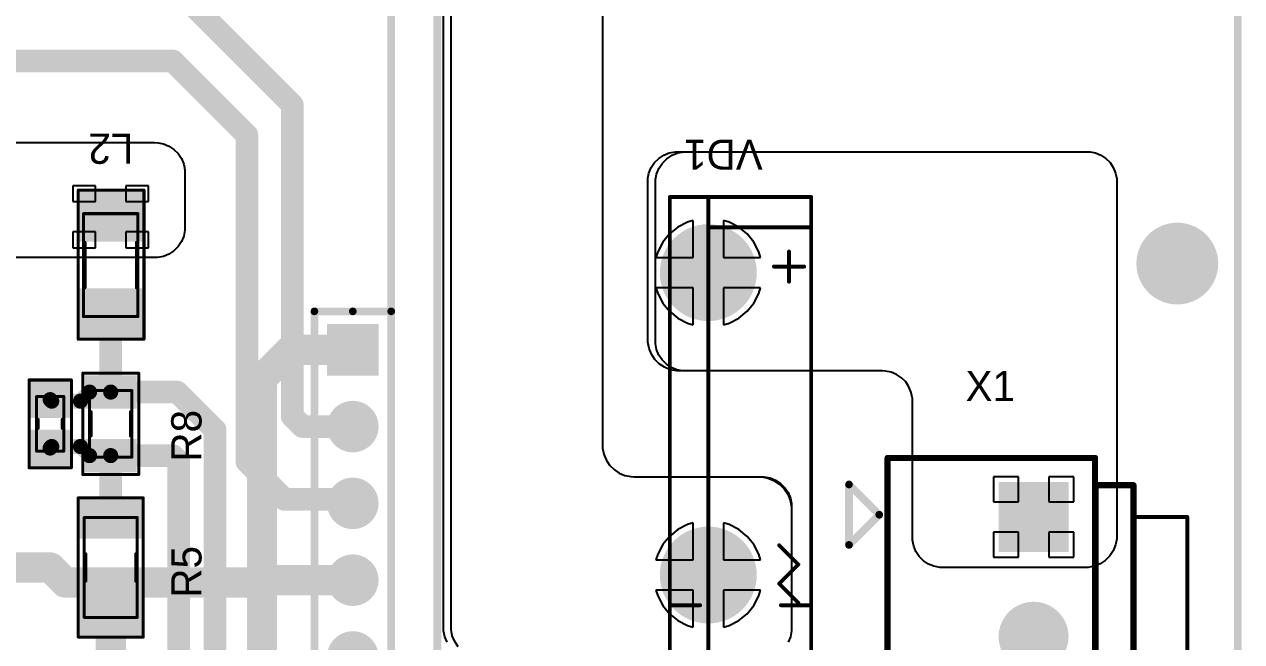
# Model space of a CAD drawing. Header units: millimetres. Extents: x 25 to 162, y 25 to 111.
# Drawn here: x 121.3 to 161.53, y 69.7 to 90.11 of the extents above; entities that cross this region are included whole.
import ezdxf

# ---------------------------------------------------------------- set-up
doc = ezdxf.new("R2010")
doc.units = ezdxf.units.MM
for name, color, linetype in [('BottomLayer', 5, 'Continuous'), ('BottomSolder', 6, 'Continuous'), ('Mechanical1', 6, 'Continuous'), ('Mechanical13', 56, 'Continuous'), ('Mechanical15', 56, 'Continuous'), ('MultiLayer', 9, 'Continuous'), ('PadHoleLayer', 156, 'Continuous'), ('TopLayer', 1, 'Continuous'), ('TopOverlay', 2, 'Continuous'), ('TopPaste', 8, 'Continuous'), ('TopSolder', 216, 'Continuous'), ('ViaHoleLayer', 16, 'Continuous')]:
    doc.layers.add(name, color=color, linetype=linetype)

# ---------------------------------------------------------------- blocks, each defined once
blk = doc.blocks.new('SMD_C_0603_106')
at = {"layer": 'Mechanical13', "const_width": 0.1}
for points in [[(0.9, 0.45), (-0.9, 0.45)], [(-0.9, -0.45), (-0.9, 0.45)], [(0.9, -0.45), (0.9, 0.45)], [(0.9, -0.45), (-0.9, -0.45)]]:
    blk.add_lwpolyline(points, dxfattribs=at)
at = {"layer": 'Mechanical13', "const_width": 0.05}
for points in [[(-0.925, 0.45, 1), (-0.875, 0.45, 1)], [(-0.925, 0.45, 1), (-0.875, 0.45, 1)], [(0.875, 0.45, 1), (0.925, 0.45, 1)], [(0.875, 0.45, 1), (0.925, 0.45, 1)], [(-0.925, -0.45, 1), (-0.875, -0.45, 1)], [(-0.925, -0.45, 1), (-0.875, -0.45, 1)], [(0.875, -0.45, 1), (0.925, -0.45, 1)], [(0.875, -0.45, 1), (0.925, -0.45, 1)]]:
    blk.add_lwpolyline(points, format="xyb", close=True, dxfattribs=at)
at = {"layer": 'Mechanical15', "const_width": 0.05}
for points in [[(1.45, 0.7), (-1.475, 0.7)], [(-1.475, -0.7), (-1.475, 0.7)], [(1.45, -0.7), (1.45, 0.7)], [(1.45, -0.7), (-1.475, -0.7)]]:
    blk.add_lwpolyline(points, dxfattribs=at)
at = {"layer": 'Mechanical15', "const_width": 0.025}
for points in [[(-1.488, 0.7, 1), (-1.463, 0.7, 1)], [(-1.488, 0.7, 1), (-1.463, 0.7, 1)], [(1.438, 0.7, 1), (1.462, 0.7, 1)], [(1.438, 0.7, 1), (1.462, 0.7, 1)], [(-1.488, -0.7, 1), (-1.463, -0.7, 1)], [(-1.488, -0.7, 1), (-1.463, -0.7, 1)], [(1.438, -0.7, 1), (1.462, -0.7, 1)], [(1.438, -0.7, 1), (1.462, -0.7, 1)]]:
    blk.add_lwpolyline(points, format="xyb", close=True, dxfattribs=at)
at = {"layer": 'TopLayer'}
for points in [[(-0.3, -0.55), (-0.3, 0.55), (-1.3, -0.55), (-1.3, 0.55)], [(1.3, -0.55), (1.3, 0.55), (0.3, -0.55), (0.3, 0.55)]]:
    blk.add_solid(points, dxfattribs=at)
at = {"layer": 'TopOverlay', "const_width": 0.1}
for points in [[(1.45, 0.7), (-1.45, 0.7)], [(-1.45, -0.7), (-1.45, 0.7)], [(0.15, 0.4), (-0.15, 0.4)], [(1.45, -0.7), (1.45, 0.7)], [(0.15, -0.4), (-0.15, -0.4)], [(1.45, -0.7), (-1.45, -0.7)]]:
    blk.add_lwpolyline(points, dxfattribs=at)
at = {"layer": 'TopOverlay', "const_width": 0.05}
for points in [[(-1.475, 0.7, 1), (-1.425, 0.7, 1)], [(-1.475, 0.7, 1), (-1.425, 0.7, 1)], [(-0.175, 0.4, 1), (-0.125, 0.4, 1)], [(0.125, 0.4, 1), (0.175, 0.4, 1)], [(1.425, 0.7, 1), (1.475, 0.7, 1)], [(1.425, 0.7, 1), (1.475, 0.7, 1)], [(-0.175, -0.4, 1), (-0.125, -0.4, 1)], [(0.125, -0.4, 1), (0.175, -0.4, 1)], [(-1.475, -0.7, 1), (-1.425, -0.7, 1)], [(-1.475, -0.7, 1), (-1.425, -0.7, 1)], [(1.425, -0.7, 1), (1.475, -0.7, 1)], [(1.425, -0.7, 1), (1.475, -0.7, 1)]]:
    blk.add_lwpolyline(points, format="xyb", close=True, dxfattribs=at)
at = {"layer": 'TopPaste'}
for points in [[(-0.3, -0.55), (-0.3, 0.55), (-1.3, -0.55), (-1.3, 0.55)], [(1.3, -0.55), (1.3, 0.55), (0.3, -0.55), (0.3, 0.55)]]:
    blk.add_solid(points, dxfattribs=at)
at = {"layer": 'TopSolder'}
for points in [[(-0.198, -0.652), (-0.198, 0.652), (-1.402, -0.652), (-1.402, 0.652)], [(1.402, -0.652), (1.402, 0.652), (0.198, -0.652), (0.198, 0.652)]]:
    blk.add_solid(points, dxfattribs=at)
blk = doc.blocks.new('SMD_L_1206_108')
at = {"layer": 'Mechanical13', "const_width": 0.1}
for points in [[(-1.7, -0.9), (-1.7, 0.9)], [(1.7, 0.9), (-1.7, 0.9)], [(1.7, -0.9), (1.7, 0.9)], [(1.7, -0.9), (-1.7, -0.9)]]:
    blk.add_lwpolyline(points, dxfattribs=at)
at = {"layer": 'Mechanical13', "const_width": 0.05}
for points in [[(-1.725, 0.9, 1), (-1.675, 0.9, 1)], [(-1.725, 0.9, 1), (-1.675, 0.9, 1)], [(1.675, 0.9, 1), (1.725, 0.9, 1)], [(1.675, 0.9, 1), (1.725, 0.9, 1)], [(-1.725, -0.9, 1), (-1.675, -0.9, 1)], [(-1.725, -0.9, 1), (-1.675, -0.9, 1)], [(1.675, -0.9, 1), (1.725, -0.9, 1)], [(1.675, -0.9, 1), (1.725, -0.9, 1)]]:
    blk.add_lwpolyline(points, format="xyb", close=True, dxfattribs=at)
at = {"layer": 'Mechanical15', "const_width": 0.05}
for points in [[(-2.5, -1.075), (-2.5, 1.1)], [(2.475, 1.1), (-2.5, 1.1)], [(2.475, -1.075), (2.475, 1.1)], [(2.475, -1.075), (-2.5, -1.075)]]:
    blk.add_lwpolyline(points, dxfattribs=at)
at = {"layer": 'Mechanical15', "const_width": 0.025}
for points in [[(-2.512, 1.1, 1), (-2.488, 1.1, 1)], [(-2.512, 1.1, 1), (-2.488, 1.1, 1)], [(2.462, 1.1, 1), (2.487, 1.1, 1)], [(2.462, 1.1, 1), (2.487, 1.1, 1)], [(-2.512, -1.075, 1), (-2.488, -1.075, 1)], [(-2.512, -1.075, 1), (-2.488, -1.075, 1)], [(2.462, -1.075, 1), (2.487, -1.075, 1)], [(2.462, -1.075, 1), (2.487, -1.075, 1)]]:
    blk.add_lwpolyline(points, format="xyb", close=True, dxfattribs=at)
at = {"layer": 'TopLayer'}
for points in [[(-0.875, -0.95), (-0.875, 0.95), (-2.325, -0.95), (-2.325, 0.95)], [(2.325, -0.95), (2.325, 0.95), (0.875, -0.95), (0.875, 0.95)]]:
    blk.add_solid(points, dxfattribs=at)
at = {"layer": 'TopOverlay', "const_width": 0.1}
for points in [[(-2.475, -1.075), (-2.475, 1.1)], [(2.45, 1.1), (-2.475, 1.1)], [(0.75, 0.85), (-0.75, 0.85)], [(2.45, -1.075), (2.45, 1.1)], [(0.75, -0.85), (-0.75, -0.85)], [(2.45, -1.075), (-2.475, -1.075)]]:
    blk.add_lwpolyline(points, dxfattribs=at)
at = {"layer": 'TopOverlay', "const_width": 0.05}
for points in [[(-2.5, 1.1, 1), (-2.45, 1.1, 1)], [(-2.5, 1.1, 1), (-2.45, 1.1, 1)], [(-0.775, 0.85, 1), (-0.725, 0.85, 1)], [(0.725, 0.85, 1), (0.775, 0.85, 1)], [(2.425, 1.1, 1), (2.475, 1.1, 1)], [(2.425, 1.1, 1), (2.475, 1.1, 1)], [(-0.775, -0.85, 1), (-0.725, -0.85, 1)], [(0.725, -0.85, 1), (0.775, -0.85, 1)], [(-2.5, -1.075, 1), (-2.45, -1.075, 1)], [(-2.5, -1.075, 1), (-2.45, -1.075, 1)], [(2.425, -1.075, 1), (2.475, -1.075, 1)], [(2.425, -1.075, 1), (2.475, -1.075, 1)]]:
    blk.add_lwpolyline(points, format="xyb", close=True, dxfattribs=at)
at = {"layer": 'TopPaste'}
for points in [[(-0.875, -0.95), (-0.875, 0.95), (-2.325, -0.95), (-2.325, 0.95)], [(2.325, -0.95), (2.325, 0.95), (0.875, -0.95), (0.875, 0.95)]]:
    blk.add_solid(points, dxfattribs=at)
at = {"layer": 'TopSolder'}
for points in [[(-0.773, -1.052), (-0.773, 1.052), (-2.427, -1.052), (-2.427, 1.052)], [(2.427, -1.052), (2.427, 1.052), (0.773, -1.052), (0.773, 1.052)]]:
    blk.add_solid(points, dxfattribs=at)
blk = doc.blocks.new('SMD_R_1206_113')
at = {"layer": 'Mechanical13', "const_width": 0.1}
for points in [[(-1.65, -0.875), (-1.65, 0.875)], [(1.65, 0.875), (-1.65, 0.875)], [(1.65, -0.875), (1.65, 0.875)], [(1.65, -0.875), (-1.65, -0.875)]]:
    blk.add_lwpolyline(points, dxfattribs=at)
at = {"layer": 'Mechanical13', "const_width": 0.05}
for points in [[(-1.675, 0.875, 1), (-1.625, 0.875, 1)], [(-1.675, 0.875, 1), (-1.625, 0.875, 1)], [(1.625, 0.875, 1), (1.675, 0.875, 1)], [(1.625, 0.875, 1), (1.675, 0.875, 1)], [(-1.675, -0.875, 1), (-1.625, -0.875, 1)], [(-1.675, -0.875, 1), (-1.625, -0.875, 1)], [(1.625, -0.875, 1), (1.675, -0.875, 1)], [(1.625, -0.875, 1), (1.675, -0.875, 1)]]:
    blk.add_lwpolyline(points, format="xyb", close=True, dxfattribs=at)
at = {"layer": 'Mechanical15', "const_width": 0.05}
for points in [[(-2.325, -1.075), (-2.325, 1.075)], [(2.3, 1.075), (-2.325, 1.075)], [(2.3, -1.075), (2.3, 1.075)], [(2.3, -1.075), (-2.325, -1.075)]]:
    blk.add_lwpolyline(points, dxfattribs=at)
at = {"layer": 'Mechanical15', "const_width": 0.025}
for points in [[(-2.337, 1.075, 1), (-2.312, 1.075, 1)], [(-2.337, 1.075, 1), (-2.312, 1.075, 1)], [(2.288, 1.075, 1), (2.312, 1.075, 1)], [(2.288, 1.075, 1), (2.312, 1.075, 1)], [(-2.337, -1.075, 1), (-2.312, -1.075, 1)], [(-2.337, -1.075, 1), (-2.312, -1.075, 1)], [(2.288, -1.075, 1), (2.312, -1.075, 1)], [(2.288, -1.075, 1), (2.312, -1.075, 1)]]:
    blk.add_lwpolyline(points, format="xyb", close=True, dxfattribs=at)
at = {"layer": 'TopLayer'}
for points in [[(-1.05, -0.925), (-1.05, 0.925), (-2.15, -0.925), (-2.15, 0.925)], [(2.15, -0.925), (2.15, 0.925), (1.05, -0.925), (1.05, 0.925)]]:
    blk.add_solid(points, dxfattribs=at)
at = {"layer": 'TopOverlay', "const_width": 0.1}
for points in [[(-2.3, -1.075), (-2.3, 1.075)], [(2.3, 1.075), (-2.3, 1.075)], [(0.45, 0.825), (-0.45, 0.825)], [(2.3, -1.075), (2.3, 1.075)], [(0.45, -0.825), (-0.45, -0.825)], [(2.3, -1.075), (-2.3, -1.075)]]:
    blk.add_lwpolyline(points, dxfattribs=at)
at = {"layer": 'TopOverlay', "const_width": 0.05}
for points in [[(-2.325, 1.075, 1), (-2.275, 1.075, 1)], [(-2.325, 1.075, 1), (-2.275, 1.075, 1)], [(-0.475, 0.825, 1), (-0.425, 0.825, 1)], [(0.425, 0.825, 1), (0.475, 0.825, 1)], [(2.275, 1.075, 1), (2.325, 1.075, 1)], [(2.275, 1.075, 1), (2.325, 1.075, 1)], [(-0.475, -0.825, 1), (-0.425, -0.825, 1)], [(0.425, -0.825, 1), (0.475, -0.825, 1)], [(-2.325, -1.075, 1), (-2.275, -1.075, 1)], [(-2.325, -1.075, 1), (-2.275, -1.075, 1)], [(2.275, -1.075, 1), (2.325, -1.075, 1)], [(2.275, -1.075, 1), (2.325, -1.075, 1)]]:
    blk.add_lwpolyline(points, format="xyb", close=True, dxfattribs=at)
at = {"layer": 'TopPaste'}
for points in [[(-1.05, -0.925), (-1.05, 0.925), (-2.15, -0.925), (-2.15, 0.925)], [(2.15, -0.925), (2.15, 0.925), (1.05, -0.925), (1.05, 0.925)]]:
    blk.add_solid(points, dxfattribs=at)
at = {"layer": 'TopSolder'}
for points in [[(-0.948, -1.027), (-0.948, 1.027), (-2.252, -1.027), (-2.252, 1.027)], [(2.252, -1.027), (2.252, 1.027), (0.948, -1.027), (0.948, 1.027)]]:
    blk.add_solid(points, dxfattribs=at)
blk = doc.blocks.new('SMD_R_0805_116')
at = {"layer": 'Mechanical13', "const_width": 0.1}
for points in [[(-1.1, -0.7), (-1.1, 0.7)], [(1.1, 0.7), (-1.1, 0.7)], [(1.1, -0.7), (1.1, 0.7)], [(1.1, -0.7), (-1.1, -0.7)]]:
    blk.add_lwpolyline(points, dxfattribs=at)
at = {"layer": 'Mechanical13', "const_width": 0.05}
for points in [[(-1.125, 0.7, 1), (-1.075, 0.7, 1)], [(-1.125, 0.7, 1), (-1.075, 0.7, 1)], [(1.075, 0.7, 1), (1.125, 0.7, 1)], [(1.075, 0.7, 1), (1.125, 0.7, 1)], [(-1.125, -0.7, 1), (-1.075, -0.7, 1)], [(-1.125, -0.7, 1), (-1.075, -0.7, 1)], [(1.075, -0.7, 1), (1.125, -0.7, 1)], [(1.075, -0.7, 1), (1.125, -0.7, 1)]]:
    blk.add_lwpolyline(points, format="xyb", close=True, dxfattribs=at)
at = {"layer": 'Mechanical15', "const_width": 0.05}
for points in [[(-1.675, -0.925), (-1.675, 0.925)], [(1.675, 0.925), (-1.675, 0.925)], [(1.675, -0.925), (1.675, 0.925)], [(1.675, -0.925), (-1.675, -0.925)]]:
    blk.add_lwpolyline(points, dxfattribs=at)
at = {"layer": 'Mechanical15', "const_width": 0.025}
for points in [[(-1.687, 0.925, 1), (-1.663, 0.925, 1)], [(-1.687, 0.925, 1), (-1.663, 0.925, 1)], [(1.663, 0.925, 1), (1.687, 0.925, 1)], [(1.663, 0.925, 1), (1.687, 0.925, 1)], [(-1.687, -0.925, 1), (-1.663, -0.925, 1)], [(-1.687, -0.925, 1), (-1.663, -0.925, 1)], [(1.663, -0.925, 1), (1.687, -0.925, 1)], [(1.663, -0.925, 1), (1.687, -0.925, 1)]]:
    blk.add_lwpolyline(points, format="xyb", close=True, dxfattribs=at)
at = {"layer": 'TopLayer'}
for points in [[(-0.6, -0.75), (-0.6, 0.75), (-1.5, -0.75), (-1.5, 0.75)], [(1.5, -0.75), (1.5, 0.75), (0.6, -0.75), (0.6, 0.75)]]:
    blk.add_solid(points, dxfattribs=at)
at = {"layer": 'TopOverlay', "const_width": 0.1}
for points in [[(1.675, 0.925), (-1.675, 0.925)], [(-1.675, -0.925), (-1.675, 0.925)], [(1.675, -0.925), (1.675, 0.925)], [(0.4, 0.65), (-0.4, 0.65)], [(0.4, -0.65), (-0.4, -0.65)], [(1.675, -0.925), (-1.675, -0.925)]]:
    blk.add_lwpolyline(points, dxfattribs=at)
at = {"layer": 'TopOverlay', "const_width": 0.05}
for points in [[(-1.7, 0.925, 1), (-1.65, 0.925, 1)], [(-1.7, 0.925, 1), (-1.65, 0.925, 1)], [(1.65, 0.925, 1), (1.7, 0.925, 1)], [(1.65, 0.925, 1), (1.7, 0.925, 1)], [(-0.425, 0.65, 1), (-0.375, 0.65, 1)], [(0.375, 0.65, 1), (0.425, 0.65, 1)], [(-0.425, -0.65, 1), (-0.375, -0.65, 1)], [(0.375, -0.65, 1), (0.425, -0.65, 1)], [(-1.7, -0.925, 1), (-1.65, -0.925, 1)], [(-1.7, -0.925, 1), (-1.65, -0.925, 1)], [(1.65, -0.925, 1), (1.7, -0.925, 1)], [(1.65, -0.925, 1), (1.7, -0.925, 1)]]:
    blk.add_lwpolyline(points, format="xyb", close=True, dxfattribs=at)
at = {"layer": 'TopPaste'}
for points in [[(-0.6, -0.75), (-0.6, 0.75), (-1.5, -0.75), (-1.5, 0.75)], [(1.5, -0.75), (1.5, 0.75), (0.6, -0.75), (0.6, 0.75)]]:
    blk.add_solid(points, dxfattribs=at)
at = {"layer": 'TopSolder'}
for points in [[(-0.498, -0.852), (-0.498, 0.852), (-1.602, -0.852), (-1.602, 0.852)], [(1.602, -0.852), (1.602, 0.852), (0.498, -0.852), (0.498, 0.852)]]:
    blk.add_solid(points, dxfattribs=at)
blk = doc.blocks.new('GSIB_5S_117')
at = {"layer": 'BottomLayer', "const_width": 1.5}
for points in [[(-13.25, 0, 1), (-11.75, 0, 1)], [(-3.25, 0, 1), (-1.75, 0, 1)], [(4.25, 0, 1), (5.75, 0, 1)], [(11.75, 0, 1), (13.25, 0, 1)]]:
    blk.add_lwpolyline(points, format="xyb", close=True, dxfattribs=at)
at = {"layer": 'BottomSolder', "const_width": 1.602}
for points in [[(-13.301, 0, 1), (-11.699, 0, 1)], [(-3.301, 0, 1), (-1.699, 0, 1)], [(4.199, 0, 1), (5.801, 0, 1)], [(11.699, 0, 1), (13.301, 0, 1)]]:
    blk.add_lwpolyline(points, format="xyb", close=True, dxfattribs=at)
at = {"layer": 'MultiLayer', "const_width": 1.5}
for points in [[(-13.25, 0, 1), (-11.75, 0, 1)], [(-3.25, 0, 1), (-1.75, 0, 1)], [(4.25, 0, 1), (5.75, 0, 1)], [(11.75, 0, 1), (13.25, 0, 1)]]:
    blk.add_lwpolyline(points, format="xyb", close=True, dxfattribs=at)
at = {"layer": 'PadHoleLayer', "const_width": 0.75}
for points in [[(-12.875, 0, 1), (-12.125, 0, 1)], [(-2.875, 0, 1), (-2.125, 0, 1)], [(4.625, 0, 1), (5.375, 0, 1)], [(12.125, 0, 1), (12.875, 0, 1)]]:
    blk.add_lwpolyline(points, format="xyb", close=True, dxfattribs=at)
at = {"layer": 'TopLayer', "const_width": 1.5}
for points in [[(-13.25, 0, 1), (-11.75, 0, 1)], [(-3.25, 0, 1), (-1.75, 0, 1)], [(4.25, 0, 1), (5.75, 0, 1)], [(11.75, 0, 1), (13.25, 0, 1)]]:
    blk.add_lwpolyline(points, format="xyb", close=True, dxfattribs=at)
at = {"layer": 'TopOverlay', "const_width": 0.127}
for points in [[(-15, -1.27), (-15, 3.4)], [(15, 3.4), (-15, 3.4)], [(-14, 0), (-14, 3.4)], [(-12.7, 2.167), (-12.7, 3.167)], [(-1.5, 2.4), (-1.5, 3.4)], [(1.5, 2.4), (1.5, 3.4)], [(15, -1.27), (15, 3.4)], [(-3.484, 2.341), (-2.849, 2.976)], [(-2.214, 2.341), (-2.849, 2.976)], [(-2.214, 2.341), (-1.579, 2.976)], [(3.969, 2.388), (4.604, 3.023)], [(5.239, 2.388), (4.604, 3.023)], [(5.239, 2.388), (5.874, 3.023)], [(-12.2, 2.667), (-13.2, 2.667)], [(12.946, 2.667), (11.946, 2.667)], [(15, 0), (-15, 0)], [(-1.5, -1.27), (-1.5, -0.27)], [(1.5, -1.27), (1.5, -0.27)], [(15, -1.27), (-15, -1.27)]]:
    blk.add_lwpolyline(points, dxfattribs=at)
at = {"layer": 'TopOverlay', "const_width": 0.0635}
for points in [[(-15.032, 3.4, 1), (-14.968, 3.4, 1)], [(-15.032, 3.4, 1), (-14.968, 3.4, 1)], [(-14.032, 3.4, 1), (-13.968, 3.4, 1)], [(-12.732, 3.167, 1), (-12.668, 3.167, 1)], [(-1.532, 3.4, 1), (-1.468, 3.4, 1)], [(1.468, 3.4, 1), (1.532, 3.4, 1)], [(14.968, 3.4, 1), (15.032, 3.4, 1)], [(14.968, 3.4, 1), (15.032, 3.4, 1)], [(-2.881, 2.976, 1), (-2.817, 2.976, 1)], [(-2.881, 2.976, 1), (-2.817, 2.976, 1)], [(-1.611, 2.976, 1), (-1.547, 2.976, 1)], [(4.572, 3.023, 1), (4.636, 3.023, 1)], [(4.572, 3.023, 1), (4.636, 3.023, 1)], [(5.842, 3.023, 1), (5.906, 3.023, 1)], [(-13.232, 2.667, 1), (-13.168, 2.667, 1)], [(-12.232, 2.667, 1), (-12.168, 2.667, 1)], [(-1.532, 2.4, 1), (-1.468, 2.4, 1)], [(1.468, 2.4, 1), (1.532, 2.4, 1)], [(3.937, 2.388, 1), (4.001, 2.388, 1)], [(5.207, 2.388, 1), (5.271, 2.388, 1)], [(5.207, 2.388, 1), (5.271, 2.388, 1)], [(11.914, 2.667, 1), (11.978, 2.667, 1)], [(12.914, 2.667, 1), (12.978, 2.667, 1)], [(-12.732, 2.167, 1), (-12.668, 2.167, 1)], [(-3.516, 2.341, 1), (-3.452, 2.341, 1)], [(-2.246, 2.341, 1), (-2.182, 2.341, 1)], [(-2.246, 2.341, 1), (-2.182, 2.341, 1)], [(-15.032, 0, 1), (-14.968, 0, 1)], [(-14.032, 0, 1), (-13.968, 0, 1)], [(14.968, 0, 1), (15.032, 0, 1)], [(-1.532, -0.27, 1), (-1.468, -0.27, 1)], [(1.468, -0.27, 1), (1.532, -0.27, 1)], [(-15.032, -1.27, 1), (-14.968, -1.27, 1)], [(-15.032, -1.27, 1), (-14.968, -1.27, 1)], [(-1.532, -1.27, 1), (-1.468, -1.27, 1)], [(1.468, -1.27, 1), (1.532, -1.27, 1)], [(14.968, -1.27, 1), (15.032, -1.27, 1)], [(14.968, -1.27, 1), (15.032, -1.27, 1)]]:
    blk.add_lwpolyline(points, format="xyb", close=True, dxfattribs=at)
at = {"layer": 'TopSolder', "const_width": 1.602}
for points in [[(-13.301, 0, 1), (-11.699, 0, 1)], [(-3.301, 0, 1), (-1.699, 0, 1)], [(4.199, 0, 1), (5.801, 0, 1)], [(11.699, 0, 1), (13.301, 0, 1)]]:
    blk.add_lwpolyline(points, format="xyb", close=True, dxfattribs=at)
blk = doc.blocks.new('B3P_VH_120')
at = {"layer": 'BottomLayer', "const_width": 1.028}
for points in [[(-0.514, 0, 1), (0.514, 0, 1)], [(3.446, 0, 1), (4.474, 0, 1)], [(7.406, 0, 1), (8.434, 0, 1)]]:
    blk.add_lwpolyline(points, format="xyb", close=True, dxfattribs=at)
at = {"layer": 'BottomSolder', "const_width": 1.156}
for points in [[(-0.578, 0, 1), (0.578, 0, 1)], [(3.382, 0, 1), (4.538, 0, 1)], [(7.342, 0, 1), (8.498, 0, 1)]]:
    blk.add_lwpolyline(points, format="xyb", close=True, dxfattribs=at)
at = {"layer": 'PadHoleLayer', "const_width": 0.8}
for points in [[(-0.4, 0, 1), (0.4, 0, 1)], [(3.56, 0, 1), (4.36, 0, 1)], [(7.52, 0, 1), (8.32, 0, 1)]]:
    blk.add_lwpolyline(points, format="xyb", close=True, dxfattribs=at)
at = {"layer": 'TopLayer', "const_width": 1.028}
for points in [[(3.446, 0, 1), (4.474, 0, 1)], [(7.406, 0, 1), (8.434, 0, 1)]]:
    blk.add_lwpolyline(points, format="xyb", close=True, dxfattribs=at)
at = {"layer": 'TopLayer'}
blk.add_solid([(-1.028, -1.028), (1.028, -1.028), (-1.028, 1.028), (1.028, 1.028)], dxfattribs=at)
at = {"layer": 'TopOverlay'}
for points, const_width in [([(0, 3.302), (0, 5.08)], 0.127), ([(8.001, 5.08), (0, 5.08)], 0.127), ([(8.001, 3.302), (8.001, 5.08)], 0.127), ([(-1.05, 2.05), (-1.05, 3.302)], 0.203), ([(9.017, 3.302), (-1.05, 3.302)], 0.203), ([(8.001, 3.302), (0, 3.302)], 0.127), ([(9.017, 2.05), (9.017, 3.302)], 0.203), ([(9.906, 2.032), (-1.95, 2.032)], 0.203), ([(-1.95, -4.826), (-1.95, 2.032)], 0.203), ([(9.017, 2.05), (-1.05, 2.05)], 0.203), ([(9.906, -4.826), (9.906, 2.032)], 0.203), ([(9.906, -4.826), (-1.95, -4.826)], 0.203), ([(-1.075, -6.1), (-0.075, -5.1)], 0.254), ([(0.925, -6.1), (-0.075, -5.1)], 0.254), ([(0.925, -6.1), (-1.075, -6.1)], 0.254)]:
    blk.add_lwpolyline(points, dxfattribs=dict(at, const_width=const_width))
for points, const_width in [([(-0.032, 5.08, 1), (0.032, 5.08, 1)], 0.0635), ([(-0.032, 5.08, 1), (0.032, 5.08, 1)], 0.0635), ([(7.969, 5.08, 1), (8.033, 5.08, 1)], 0.0635), ([(7.969, 5.08, 1), (8.033, 5.08, 1)], 0.0635), ([(-1.101, 3.302, 1), (-0.999, 3.302, 1)], 0.102), ([(-1.101, 3.302, 1), (-0.999, 3.302, 1)], 0.102), ([(-0.032, 3.302, 1), (0.032, 3.302, 1)], 0.0635), ([(-0.032, 3.302, 1), (0.032, 3.302, 1)], 0.0635), ([(7.969, 3.302, 1), (8.033, 3.302, 1)], 0.0635), ([(7.969, 3.302, 1), (8.033, 3.302, 1)], 0.0635), ([(8.966, 3.302, 1), (9.068, 3.302, 1)], 0.102), ([(8.966, 3.302, 1), (9.068, 3.302, 1)], 0.102), ([(-2.001, 2.032, 1), (-1.899, 2.032, 1)], 0.102), ([(-2.001, 2.032, 1), (-1.899, 2.032, 1)], 0.102), ([(-1.101, 2.05, 1), (-0.999, 2.05, 1)], 0.102), ([(-1.101, 2.05, 1), (-0.999, 2.05, 1)], 0.102), ([(8.966, 2.05, 1), (9.068, 2.05, 1)], 0.102), ([(8.966, 2.05, 1), (9.068, 2.05, 1)], 0.102), ([(9.855, 2.032, 1), (9.957, 2.032, 1)], 0.102), ([(9.855, 2.032, 1), (9.957, 2.032, 1)], 0.102), ([(-2.001, -4.826, 1), (-1.899, -4.826, 1)], 0.102), ([(-2.001, -4.826, 1), (-1.899, -4.826, 1)], 0.102), ([(9.855, -4.826, 1), (9.957, -4.826, 1)], 0.102), ([(9.855, -4.826, 1), (9.957, -4.826, 1)], 0.102), ([(-0.138, -5.1, 1), (-0.011, -5.1, 1)], 0.127), ([(-0.138, -5.1, 1), (-0.011, -5.1, 1)], 0.127), ([(-1.138, -6.1, 1), (-1.011, -6.1, 1)], 0.127), ([(-1.138, -6.1, 1), (-1.011, -6.1, 1)], 0.127), ([(0.862, -6.1, 1), (0.989, -6.1, 1)], 0.127), ([(0.862, -6.1, 1), (0.989, -6.1, 1)], 0.127)]:
    blk.add_lwpolyline(points, format="xyb", close=True, dxfattribs=dict(at, const_width=const_width))
at = {"layer": 'TopSolder', "const_width": 1.156}
for points in [[(3.382, 0, 1), (4.538, 0, 1)], [(7.342, 0, 1), (8.498, 0, 1)]]:
    blk.add_lwpolyline(points, format="xyb", close=True, dxfattribs=at)
at = {"layer": 'TopSolder'}
blk.add_solid([(-1.156, -1.156), (1.156, -1.156), (-1.156, 1.156), (1.156, 1.156)], dxfattribs=at)
blk = doc.blocks.new('XP_M___O__UIB______126')
at = {"layer": 'BottomLayer', "const_width": 0.75}
for points in [[(-0.375, 6.35, 1), (0.375, 6.35, 1)], [(-0.375, 3.81, 1), (0.375, 3.81, 1)], [(-0.375, 1.27, 1), (0.375, 1.27, 1)], [(-0.375, -1.27, 1), (0.375, -1.27, 1)]]:
    blk.add_lwpolyline(points, format="xyb", close=True, dxfattribs=at)
at = {"layer": 'BottomLayer'}
blk.add_solid([(-0.75, 8.14), (0.75, 8.14), (-0.75, 9.64), (0.75, 9.64)], dxfattribs=at)
at = {"layer": 'BottomSolder', "const_width": 0.852}
for points in [[(-0.426, 6.35, 1), (0.426, 6.35, 1)], [(-0.426, 3.81, 1), (0.426, 3.81, 1)], [(-0.426, 1.27, 1), (0.426, 1.27, 1)], [(-0.426, -1.27, 1), (0.426, -1.27, 1)]]:
    blk.add_lwpolyline(points, format="xyb", close=True, dxfattribs=at)
at = {"layer": 'BottomSolder'}
blk.add_solid([(-0.852, 8.038), (0.852, 8.038), (-0.852, 9.742), (0.852, 9.742)], dxfattribs=at)
at = {"layer": 'Mechanical13', "const_width": 0.254}
for points in [[(1.27, -34.976), (1.27, 35.065)], [(2.794, -34.976), (2.794, 35.065)], [(-1.27, 10.16), (1.27, 10.16)], [(-1.27, -10.16), (-1.27, 10.16)], [(1.27, -10.16), (1.27, 10.16)]]:
    blk.add_lwpolyline(points, dxfattribs=at)
at = {"layer": 'Mechanical13', "const_width": 0.127}
for points in [[(-1.333, 10.16, 1), (-1.206, 10.16, 1)], [(-1.333, 10.16, 1), (-1.206, 10.16, 1)], [(1.206, 10.16, 1), (1.333, 10.16, 1)], [(1.206, 10.16, 1), (1.333, 10.16, 1)]]:
    blk.add_lwpolyline(points, format="xyb", close=True, dxfattribs=at)
at = {"layer": 'MultiLayer', "const_width": 0.75}
for points in [[(-0.375, 6.35, 1), (0.375, 6.35, 1)], [(-0.375, 3.81, 1), (0.375, 3.81, 1)], [(-0.375, 1.27, 1), (0.375, 1.27, 1)], [(-0.375, -1.27, 1), (0.375, -1.27, 1)]]:
    blk.add_lwpolyline(points, format="xyb", close=True, dxfattribs=at)
at = {"layer": 'MultiLayer'}
blk.add_solid([(-0.75, 8.14), (0.75, 8.14), (-0.75, 9.64), (0.75, 9.64)], dxfattribs=at)
at = {"layer": 'PadHoleLayer', "const_width": 0.4}
for points in [[(-0.2, 8.89, 1), (0.2, 8.89, 1)], [(-0.2, 6.35, 1), (0.2, 6.35, 1)], [(-0.2, 3.81, 1), (0.2, 3.81, 1)], [(-0.2, 1.27, 1), (0.2, 1.27, 1)]]:
    blk.add_lwpolyline(points, format="xyb", close=True, dxfattribs=at)
at = {"layer": 'TopLayer', "const_width": 0.75}
for points in [[(-0.375, 6.35, 1), (0.375, 6.35, 1)], [(-0.375, 3.81, 1), (0.375, 3.81, 1)], [(-0.375, 1.27, 1), (0.375, 1.27, 1)], [(-0.375, -1.27, 1), (0.375, -1.27, 1)]]:
    blk.add_lwpolyline(points, format="xyb", close=True, dxfattribs=at)
at = {"layer": 'TopLayer'}
blk.add_solid([(-0.75, 8.14), (0.75, 8.14), (-0.75, 9.64), (0.75, 9.64)], dxfattribs=at)
at = {"layer": 'TopOverlay', "const_width": 0.254}
for points in [[(1.27, 10.16), (1.27, 35.065)], [(2.8, -34.976), (2.8, 35.065)], [(-1.27, -10.16), (-1.27, 10.16)], [(-1.27, 10.16), (0, 10.16)], [(0, 10.16), (1.27, 10.16)], [(1.27, -34.976), (1.27, 10.16)], [(1.27, -10.16), (1.27, 10.16)]]:
    blk.add_lwpolyline(points, dxfattribs=at)
at = {"layer": 'TopOverlay', "const_width": 0.127}
for points in [[(-1.333, 10.16, 1), (-1.206, 10.16, 1)], [(-1.333, 10.16, 1), (-1.206, 10.16, 1)], [(-0.064, 10.16, 1), (0.064, 10.16, 1)], [(-0.064, 10.16, 1), (0.064, 10.16, 1)], [(1.206, 10.16, 1), (1.333, 10.16, 1)], [(1.206, 10.16, 1), (1.333, 10.16, 1)], [(1.206, 10.16, 1), (1.333, 10.16, 1)], [(1.206, 10.16, 1), (1.333, 10.16, 1)]]:
    blk.add_lwpolyline(points, format="xyb", close=True, dxfattribs=at)
at = {"layer": 'TopSolder', "const_width": 0.852}
for points in [[(-0.426, 6.35, 1), (0.426, 6.35, 1)], [(-0.426, 3.81, 1), (0.426, 3.81, 1)], [(-0.426, 1.27, 1), (0.426, 1.27, 1)], [(-0.426, -1.27, 1), (0.426, -1.27, 1)]]:
    blk.add_lwpolyline(points, format="xyb", close=True, dxfattribs=at)
at = {"layer": 'TopSolder'}
blk.add_solid([(-0.852, 8.038), (0.852, 8.038), (-0.852, 9.742), (0.852, 9.742)], dxfattribs=at)

msp = doc.modelspace()

# ---------------------------------------------------------------- linework, layer by layer
at = {"layer": 'BottomLayer'}
for p, q in [((135.4, 70.2), (135.4, 91.9)), ((140.4, 91.9), (140.4, 76.2)), ((142.531, 85.666), (142.703, 85.78)), ((142.703, 85.78), (142.894, 85.86)), ((142.894, 85.86), (143.097, 85.9)), ((143.097, 85.9), (143.2, 85.9)), ((143.2, 85.9), (156.4, 85.9)), ((156.4, 85.9), (156.4, 85.9)), ((156.4, 85.9), (156.4, 85.9)), ((156.4, 85.9), (156.401, 85.9)), ((156.401, 85.9), (156.518, 85.896)), ((156.518, 85.896), (156.692, 85.862)), ((156.692, 85.862), (156.874, 85.786)), ((156.874, 85.786), (157.037, 85.677)), ((142.19, 85.156), (142.269, 85.347)), ((142.269, 85.347), (142.384, 85.519)), ((142.384, 85.519), (142.531, 85.666)), ((157.037, 85.677), (157.177, 85.537)), ((157.177, 85.537), (157.286, 85.374)), ((157.286, 85.374), (157.362, 85.192)), ((142.15, 84.85), (142.154, 84.975)), ((142.154, 84.975), (142.19, 85.156)), ((157.362, 85.192), (157.4, 84.998)), ((157.4, 84.998), (157.4, 84.9)), ((157.4, 84.9), (157.4, 73.2)), ((142.15, 79.65), (142.15, 84.85)), ((142.15, 84.85), (142.15, 84.85)), ((142.15, 79.552), (142.15, 79.65)), ((142.188, 79.358), (142.15, 79.552)), ((142.264, 79.176), (142.188, 79.358)), ((142.373, 79.013), (142.264, 79.176)), ((142.513, 78.873), (142.373, 79.013)), ((142.676, 78.764), (142.513, 78.873)), ((142.858, 78.688), (142.676, 78.764)), ((143.051, 78.65), (142.858, 78.688)), ((143.15, 78.65), (143.051, 78.65)), ((149.65, 78.65), (143.15, 78.65)), ((143.15, 78.65), (143.15, 78.65)), ((149.748, 78.645), (149.65, 78.65)), ((149.94, 78.607), (149.748, 78.645)), ((150.121, 78.532), (149.94, 78.607)), ((150.284, 78.423), (150.121, 78.532)), ((150.423, 78.284), (150.284, 78.423)), ((150.532, 78.121), (150.423, 78.284)), ((150.607, 77.94), (150.532, 78.121)), ((150.641, 77.767), (150.607, 77.94)), ((150.645, 77.748), (150.641, 77.767)), ((150.65, 77.651), (150.645, 77.748)), ((150.65, 77.65), (150.65, 77.651)), ((150.65, 73.15), (150.65, 77.65)), ((150.65, 77.65), (150.65, 77.65)), ((150.65, 77.65), (150.65, 77.65)), ((140.4, 76.2), (140.405, 76.097)), ((140.405, 76.097), (140.445, 75.895)), ((140.445, 75.895), (140.524, 75.705)), ((140.524, 75.705), (140.638, 75.534)), ((140.638, 75.534), (140.784, 75.388)), ((140.784, 75.388), (140.955, 75.274)), ((140.955, 75.274), (141.145, 75.195)), ((141.145, 75.195), (141.347, 75.155)), ((141.347, 75.155), (141.45, 75.15)), ((141.45, 75.15), (145.65, 75.15)), ((145.65, 75.15), (145.748, 75.15)), ((145.748, 75.15), (145.942, 75.112)), ((145.942, 75.112), (146.124, 75.036)), ((146.124, 75.036), (146.287, 74.927)), ((146.287, 74.927), (146.427, 74.787)), ((146.427, 74.787), (146.536, 74.624)), ((146.536, 74.624), (146.612, 74.442)), ((146.612, 74.442), (146.646, 74.27)), ((146.646, 74.27), (146.65, 74.151)), ((146.65, 74.151), (146.65, 74.15)), ((146.65, 74.15), (146.65, 74.15)), ((146.65, 74.15), (146.65, 74.15)), ((146.65, 74.15), (146.65, 70.15)), ((150.65, 73.052), (150.65, 73.15)), ((150.688, 72.858), (150.65, 73.052)), ((150.764, 72.676), (150.688, 72.858)), ((157.36, 72.894), (157.28, 72.703)), ((157.4, 73.097), (157.36, 72.894)), ((157.4, 73.2), (157.4, 73.2)), ((157.4, 73.2), (157.4, 73.097)), ((150.873, 72.513), (150.764, 72.676)), ((151.013, 72.373), (150.873, 72.513)), ((157.166, 72.531), (157.019, 72.384)), ((157.28, 72.703), (157.166, 72.531)), ((151.176, 72.264), (151.013, 72.373)), ((151.358, 72.188), (151.176, 72.264)), ((151.551, 72.15), (151.358, 72.188)), ((151.65, 72.15), (151.551, 72.15)), ((156.35, 72.15), (151.65, 72.15)), ((156.453, 72.15), (156.35, 72.15)), ((156.656, 72.19), (156.453, 72.15)), ((156.847, 72.269), (156.656, 72.19)), ((157.019, 72.384), (156.847, 72.269)), ((135.4, 70.097), (135.4, 70.2)), ((135.44, 69.894), (135.4, 70.097)), ((146.65, 70.052), (146.612, 69.858)), ((146.65, 70.15), (146.65, 70.052)), ((135.52, 69.703), (135.44, 69.894)), ((135.634, 69.531), (135.52, 69.703)), ((146.612, 69.858), (146.536, 69.676))]:
    msp.add_line(p, q, dxfattribs=at)
for points, const_width in [([(158.775, 82.2, 1), (160.025, 82.2, 1)], 1.25), ([(129.85, 79.35, 1), (130.35, 79.35, 1)], 0.5), ([(129.85, 79.35, 1), (130.35, 79.35, 1)], 0.5), ([(131.9, 79.35, 1), (132.4, 79.35, 1)], 0.5), ([(128.9, 78.4, 1), (129.4, 78.4, 1)], 0.5), ([(128.9, 78.4, 1), (129.4, 78.4, 1)], 0.5), ([(121.9, 72.15, 1), (122.4, 72.15, 1)], 0.5), ([(121.9, 72.15, 1), (122.4, 72.15, 1)], 0.5), ([(122.4, 71.65, 1), (122.9, 71.65, 1)], 0.5), ([(122.4, 71.65, 1), (122.9, 71.65, 1)], 0.5), ([(128.9, 71.65, 1), (129.4, 71.65, 1)], 0.5), ([(128.9, 71.65, 1), (129.4, 71.65, 1)], 0.5), ([(128.9, 71.65, 1), (129.4, 71.65, 1)], 0.5), ([(128.9, 71.65, 1), (129.4, 71.65, 1)], 0.5), ([(128.98, 71.73, 1), (129.48, 71.73, 1)], 0.5), ([(128.98, 71.73, 1), (129.48, 71.73, 1)], 0.5), ([(131.9, 71.73, 1), (132.4, 71.73, 1)], 0.5)]:
    msp.add_lwpolyline(points, format="xyb", close=True, dxfattribs=dict(at, const_width=const_width))
at = {"layer": 'BottomLayer', "const_width": 1}
for points in [[(129.15, 78.4), (130.1, 79.35)], [(130.1, 79.35), (132.15, 79.35)], [(129.15, 71.65), (129.15, 78.4)], [(118.23, 72.15), (122.15, 72.15)], [(122.15, 72.15), (122.65, 71.65)], [(122.65, 71.65), (129.15, 71.65)], [(129.15, 71.65), (129.23, 71.73)], [(129.15, 69.15), (129.15, 71.65)], [(129.23, 71.73), (132.15, 71.73)]]:
    msp.add_lwpolyline(points, dxfattribs=at)
at = {"layer": 'BottomSolder', "const_width": 1.352}
msp.add_lwpolyline([(158.724, 82.2, 1), (160.076, 82.2, 1)], format="xyb", close=True, dxfattribs=at)
at = {"layer": 'Mechanical1', "const_width": 0.254}
msp.add_lwpolyline([(161.4, 30.4), (161.4, 110.4)], dxfattribs=at)
at = {"layer": 'MultiLayer', "const_width": 1.25}
msp.add_lwpolyline([(158.775, 82.2, 1), (160.025, 82.2, 1)], format="xyb", close=True, dxfattribs=at)
at = {"layer": 'TopLayer'}
for p, q in [((135.15, 70.15), (135.15, 91.75)), ((140.4, 91.9), (140.4, 76.2)), ((114.5, 86.2), (125.6, 86.2)), ((125.6, 86.2), (125.6, 86.2)), ((125.6, 86.2), (125.6, 86.2)), ((125.6, 86.2), (125.602, 86.2)), ((125.602, 86.2), (125.719, 86.196)), ((125.719, 86.196), (125.892, 86.162)), ((125.892, 86.162), (126.074, 86.086)), ((126.074, 86.086), (126.237, 85.977)), ((126.237, 85.977), (126.377, 85.837)), ((126.377, 85.837), (126.486, 85.674)), ((142.263, 85.677), (142.426, 85.786)), ((142.426, 85.786), (142.608, 85.862)), ((142.608, 85.862), (142.802, 85.9)), ((142.802, 85.9), (142.9, 85.9)), ((142.9, 85.9), (156.4, 85.9)), ((156.4, 85.9), (156.4, 85.9)), ((156.4, 85.9), (156.4, 85.9)), ((156.4, 85.9), (156.401, 85.9)), ((156.401, 85.9), (156.518, 85.896)), ((156.518, 85.896), (156.692, 85.862)), ((156.692, 85.862), (156.874, 85.786)), ((156.874, 85.786), (157.037, 85.677)), ((126.486, 85.674), (126.562, 85.492)), ((126.562, 85.492), (126.6, 85.298)), ((126.6, 85.298), (126.6, 85.2)), ((141.938, 85.192), (142.014, 85.374)), ((142.014, 85.374), (142.123, 85.537)), ((142.123, 85.537), (142.263, 85.677)), ((157.037, 85.677), (157.177, 85.537)), ((157.177, 85.537), (157.286, 85.374)), ((157.286, 85.374), (157.362, 85.192)), ((126.6, 85.2), (126.6, 83.4)), ((141.9, 84.9), (141.904, 85.02)), ((141.9, 79.7), (141.9, 84.9)), ((141.9, 84.9), (141.9, 84.9)), ((141.9, 84.9), (141.9, 84.9)), ((141.904, 85.02), (141.938, 85.192)), ((157.362, 85.192), (157.4, 84.998)), ((157.4, 84.998), (157.4, 84.9)), ((157.4, 84.9), (157.4, 73.2)), ((123.65, 84.775), (122.9, 84.775)), ((122.9, 84.775), (122.9, 84.25)), ((123.65, 84.25), (123.65, 84.775)), ((125.4, 84.775), (124.65, 84.775)), ((124.65, 84.775), (124.65, 84.25)), ((125.4, 84.25), (125.4, 84.775)), ((122.9, 84.25), (123.65, 84.25)), ((124.65, 84.25), (125.4, 84.25)), ((126.6, 83.301), (126.562, 83.108)), ((126.6, 83.4), (126.6, 83.4)), ((126.6, 83.4), (126.6, 83.301)), ((142.895, 83.404), (142.621, 83.179)), ((143.208, 83.571), (142.895, 83.404)), ((143.4, 83.629), (143.208, 83.571)), ((143.4, 82.4), (143.4, 83.629)), ((144.592, 83.571), (144.4, 83.629)), ((144.4, 83.629), (144.4, 82.4)), ((144.905, 83.404), (144.592, 83.571)), ((145.179, 83.179), (144.905, 83.404)), ((123.65, 83.25), (122.9, 83.25)), ((122.9, 83.25), (122.9, 82.725)), ((123.65, 82.725), (123.65, 83.25)), ((125.4, 83.25), (124.65, 83.25)), ((124.65, 83.25), (124.65, 82.725)), ((125.4, 82.725), (125.4, 83.25)), ((126.486, 82.926), (126.377, 82.763)), ((126.562, 83.108), (126.486, 82.926)), ((142.396, 82.905), (142.229, 82.592)), ((142.621, 83.179), (142.396, 82.905)), ((145.404, 82.905), (145.179, 83.179)), ((145.571, 82.592), (145.404, 82.905)), ((122.9, 82.725), (123.65, 82.725)), ((124.65, 82.725), (125.4, 82.725)), ((126.074, 82.514), (125.892, 82.438)), ((126.237, 82.623), (126.074, 82.514)), ((126.377, 82.763), (126.237, 82.623)), ((142.229, 82.592), (142.171, 82.4)), ((145.629, 82.4), (145.571, 82.592)), ((125.6, 82.4), (114.5, 82.4)), ((125.698, 82.4), (125.6, 82.4)), ((125.892, 82.438), (125.698, 82.4)), ((142.171, 82.4), (143.4, 82.4)), ((144.4, 82.4), (145.629, 82.4)), ((143.4, 81.4), (142.171, 81.4)), ((142.171, 81.4), (142.229, 81.208)), ((143.4, 80.171), (143.4, 81.4)), ((145.629, 81.4), (144.4, 81.4)), ((144.4, 81.4), (144.4, 80.171)), ((145.571, 81.208), (145.629, 81.4)), ((142.229, 81.208), (142.396, 80.895)), ((142.396, 80.895), (142.621, 80.621)), ((145.179, 80.621), (145.404, 80.895)), ((145.404, 80.895), (145.571, 81.208)), ((142.621, 80.621), (142.895, 80.396)), ((144.905, 80.396), (145.179, 80.621)), ((142.895, 80.396), (143.208, 80.229)), ((143.208, 80.229), (143.4, 80.171)), ((144.4, 80.171), (144.592, 80.229)), ((144.592, 80.229), (144.905, 80.396)), ((141.9, 79.597), (141.9, 79.7)), ((141.94, 79.394), (141.9, 79.597)), ((142.019, 79.203), (141.94, 79.394)), ((142.134, 79.031), (142.019, 79.203)), ((142.281, 78.884), (142.134, 79.031)), ((142.453, 78.77), (142.281, 78.884)), ((142.644, 78.69), (142.453, 78.77)), ((142.847, 78.65), (142.644, 78.69)), ((142.95, 78.65), (142.847, 78.65)), ((149.65, 78.65), (142.95, 78.65)), ((142.95, 78.65), (142.95, 78.65)), ((149.748, 78.645), (149.65, 78.65)), ((149.94, 78.607), (149.748, 78.645)), ((150.121, 78.532), (149.94, 78.607)), ((150.284, 78.423), (150.121, 78.532)), ((150.423, 78.284), (150.284, 78.423)), ((150.532, 78.121), (150.423, 78.284)), ((150.607, 77.94), (150.532, 78.121)), ((150.641, 77.768), (150.607, 77.94)), ((150.645, 77.748), (150.641, 77.768)), ((150.65, 77.65), (150.645, 77.748)), ((150.65, 73.15), (150.65, 77.65)), ((150.65, 77.65), (150.65, 77.65)), ((150.65, 77.65), (150.65, 77.65)), ((150.65, 77.65), (150.65, 77.65)), ((140.4, 76.2), (140.405, 76.097)), ((140.405, 76.097), (140.445, 75.895)), ((140.445, 75.895), (140.524, 75.705)), ((140.524, 75.705), (140.638, 75.534)), ((140.638, 75.534), (140.784, 75.388)), ((140.784, 75.388), (140.955, 75.274)), ((140.955, 75.274), (141.145, 75.195)), ((141.145, 75.195), (141.347, 75.155)), ((141.347, 75.155), (141.45, 75.15)), ((141.45, 75.15), (145.55, 75.15)), ((145.55, 75.15), (145.55, 75.15)), ((145.55, 75.15), (145.55, 75.15)), ((145.55, 75.15), (145.551, 75.15)), ((145.551, 75.15), (145.669, 75.148)), ((145.669, 75.148), (145.871, 75.108)), ((145.871, 75.108), (146.071, 75.025)), ((146.071, 75.025), (146.251, 74.904)), ((146.251, 74.904), (146.404, 74.751)), ((154.15, 75.148), (153.322, 75.148)), ((153.322, 75.148), (153.322, 74.32)), ((154.15, 74.32), (154.15, 75.148)), ((155.978, 75.148), (155.15, 75.148)), ((155.15, 75.148), (155.15, 74.32)), ((155.978, 74.32), (155.978, 75.148)), ((146.404, 74.751), (146.525, 74.571)), ((146.525, 74.571), (146.608, 74.371)), ((146.608, 74.371), (146.65, 74.158)), ((146.65, 74.158), (146.65, 74.05)), ((146.65, 74.05), (146.65, 70.15)), ((153.322, 74.32), (154.15, 74.32)), ((155.15, 74.32), (155.978, 74.32)), ((143.4, 73.629), (143.208, 73.571)), ((143.4, 72.4), (143.4, 73.629)), ((144.592, 73.571), (144.4, 73.629)), ((144.4, 73.629), (144.4, 72.4)), ((142.895, 73.404), (142.621, 73.179)), ((143.208, 73.571), (142.895, 73.404)), ((144.905, 73.404), (144.592, 73.571)), ((145.179, 73.179), (144.905, 73.404)), ((154.15, 73.32), (153.322, 73.32)), ((153.322, 73.32), (153.322, 72.491)), ((154.15, 72.491), (154.15, 73.32)), ((155.978, 73.32), (155.15, 73.32)), ((155.15, 73.32), (155.15, 72.491)), ((155.978, 72.491), (155.978, 73.32)), ((142.396, 72.905), (142.229, 72.592)), ((142.621, 73.179), (142.396, 72.905)), ((145.404, 72.905), (145.179, 73.179)), ((145.571, 72.592), (145.404, 72.905)), ((150.65, 73.052), (150.65, 73.15)), ((150.688, 72.858), (150.65, 73.052)), ((150.764, 72.676), (150.688, 72.858)), ((157.36, 72.894), (157.28, 72.703)), ((157.4, 73.097), (157.36, 72.894)), ((157.4, 73.2), (157.4, 73.2)), ((157.4, 73.2), (157.4, 73.097)), ((142.229, 72.592), (142.171, 72.4)), ((145.629, 72.4), (145.571, 72.592)), ((150.873, 72.513), (150.764, 72.676)), ((151.013, 72.373), (150.873, 72.513)), ((153.322, 72.491), (154.15, 72.491)), ((155.15, 72.491), (155.978, 72.491)), ((157.166, 72.531), (157.019, 72.384)), ((157.28, 72.703), (157.166, 72.531)), ((142.171, 72.4), (143.4, 72.4)), ((144.4, 72.4), (145.629, 72.4)), ((151.176, 72.264), (151.013, 72.373)), ((151.358, 72.188), (151.176, 72.264)), ((151.551, 72.15), (151.358, 72.188)), ((151.65, 72.15), (151.551, 72.15)), ((156.35, 72.15), (151.65, 72.15)), ((151.65, 72.15), (151.65, 72.15)), ((156.453, 72.15), (156.35, 72.15)), ((156.656, 72.19), (156.453, 72.15)), ((156.847, 72.269), (156.656, 72.19)), ((157.019, 72.384), (156.847, 72.269)), ((143.4, 71.4), (142.171, 71.4)), ((142.171, 71.4), (142.229, 71.208)), ((143.4, 70.171), (143.4, 71.4)), ((145.629, 71.4), (144.4, 71.4)), ((144.4, 71.4), (144.4, 70.171)), ((145.571, 71.208), (145.629, 71.4)), ((142.229, 71.208), (142.396, 70.895)), ((142.396, 70.895), (142.621, 70.621)), ((145.179, 70.621), (145.404, 70.895)), ((145.404, 70.895), (145.571, 71.208)), ((142.621, 70.621), (142.895, 70.396)), ((144.905, 70.396), (145.179, 70.621)), ((135.15, 70.052), (135.15, 70.15)), ((135.188, 69.858), (135.15, 70.052)), ((142.895, 70.396), (143.208, 70.229)), ((143.208, 70.229), (143.4, 70.171)), ((144.4, 70.171), (144.592, 70.229)), ((144.592, 70.229), (144.905, 70.396)), ((146.65, 70.051), (146.612, 69.858)), ((146.65, 70.15), (146.65, 70.15)), ((146.65, 70.15), (146.65, 70.051)), ((135.264, 69.676), (135.188, 69.858)), ((146.612, 69.858), (146.536, 69.676))]:
    msp.add_line(p, q, dxfattribs=at)
for points, const_width in [([(124.62, 92.98), (130.15, 87.45)], 0.75), ([(117.65, 88.9), (126.2, 88.9)], 0.75), ([(126.2, 88.9), (128.65, 86.45)], 0.75), ([(130.15, 77.15), (130.15, 87.45)], 0.75), ([(128.65, 75.65), (128.65, 86.45)], 0.75), ([(124.15, 77.95), (124.15, 80.55)], 0.75), ([(123.15, 77.65), (123.45, 77.95)], 0.5), ([(123.45, 77.95), (124.15, 77.95)], 0.5), ([(124.15, 77.95), (126.35, 77.95)], 0.75), ([(126.35, 77.95), (127.6, 76.7)], 0.75), ([(122.15, 77.7), (122.2, 77.65)], 0.5), ([(122.2, 77.65), (123.15, 77.65)], 0.5), ([(130.15, 77.15), (130.49, 76.81)], 0.75), ([(127.6, 67.2), (127.6, 76.7)], 0.75), ([(130.49, 76.81), (132.15, 76.81)], 0.75), ([(122.15, 76.1), (122.2, 76.15)], 0.5), ([(122.2, 76.15), (123.15, 76.15)], 0.5), ([(123.15, 76.15), (123.45, 75.85)], 0.5), ([(123.45, 75.85), (124.15, 75.85)], 0.5), ([(124.15, 75.85), (126.2, 75.85)], 0.75), ([(124.15, 73.75), (124.15, 75.85)], 0.75), ([(126.2, 75.85), (126.4, 75.65)], 0.75), ([(126.4, 64.65), (126.4, 75.65)], 0.75), ([(128.65, 75.65), (129.9, 74.4)], 0.75), ([(129.9, 74.4), (132.02, 74.4)], 0.75), ([(132.02, 74.4), (132.15, 74.27)], 0.75), ([(124.15, 68.25), (124.15, 70.55)], 1)]:
    msp.add_lwpolyline(points, dxfattribs=dict(at, const_width=const_width))
for points, const_width in [([(126.012, 88.9, 1), (126.387, 88.9, 1)], 0.375), ([(126.012, 88.9, 1), (126.387, 88.9, 1)], 0.375), ([(129.962, 87.45, 1), (130.337, 87.45, 1)], 0.375), ([(129.962, 87.45, 1), (130.337, 87.45, 1)], 0.375), ([(128.462, 86.45, 1), (128.837, 86.45, 1)], 0.375), ([(128.462, 86.45, 1), (128.837, 86.45, 1)], 0.375), ([(158.775, 82.2, 1), (160.025, 82.2, 1)], 1.25), ([(123.962, 80.55, 1), (124.337, 80.55, 1)], 0.375), ([(123.325, 77.95, 1), (123.575, 77.95, 1)], 0.25), ([(123.325, 77.95, 1), (123.575, 77.95, 1)], 0.25), ([(123.962, 77.95, 1), (124.337, 77.95, 1)], 0.375), ([(123.962, 77.95, 1), (124.337, 77.95, 1)], 0.375), ([(124.025, 77.95, 1), (124.275, 77.95, 1)], 0.25), ([(126.162, 77.95, 1), (126.537, 77.95, 1)], 0.375), ([(126.162, 77.95, 1), (126.537, 77.95, 1)], 0.375), ([(122.025, 77.7, 1), (122.275, 77.7, 1)], 0.25), ([(122.075, 77.65, 1), (122.325, 77.65, 1)], 0.25), ([(122.075, 77.65, 1), (122.325, 77.65, 1)], 0.25), ([(123.025, 77.65, 1), (123.275, 77.65, 1)], 0.25), ([(123.025, 77.65, 1), (123.275, 77.65, 1)], 0.25), ([(129.962, 77.15, 1), (130.337, 77.15, 1)], 0.375), ([(129.962, 77.15, 1), (130.337, 77.15, 1)], 0.375), ([(127.412, 76.7, 1), (127.787, 76.7, 1)], 0.375), ([(127.412, 76.7, 1), (127.787, 76.7, 1)], 0.375), ([(130.303, 76.81, 1), (130.678, 76.81, 1)], 0.375), ([(130.303, 76.81, 1), (130.678, 76.81, 1)], 0.375), ([(131.962, 76.81, 1), (132.338, 76.81, 1)], 0.375), ([(122.025, 76.1, 1), (122.275, 76.1, 1)], 0.25), ([(122.075, 76.15, 1), (122.325, 76.15, 1)], 0.25), ([(122.075, 76.15, 1), (122.325, 76.15, 1)], 0.25), ([(123.025, 76.15, 1), (123.275, 76.15, 1)], 0.25), ([(123.025, 76.15, 1), (123.275, 76.15, 1)], 0.25), ([(123.325, 75.85, 1), (123.575, 75.85, 1)], 0.25), ([(123.325, 75.85, 1), (123.575, 75.85, 1)], 0.25), ([(123.962, 75.85, 1), (124.337, 75.85, 1)], 0.375), ([(123.962, 75.85, 1), (124.337, 75.85, 1)], 0.375), ([(124.025, 75.85, 1), (124.275, 75.85, 1)], 0.25), ([(126.012, 75.85, 1), (126.387, 75.85, 1)], 0.375), ([(126.012, 75.85, 1), (126.387, 75.85, 1)], 0.375), ([(126.213, 75.65, 1), (126.588, 75.65, 1)], 0.375), ([(126.213, 75.65, 1), (126.588, 75.65, 1)], 0.375), ([(128.462, 75.65, 1), (128.837, 75.65, 1)], 0.375), ([(128.462, 75.65, 1), (128.837, 75.65, 1)], 0.375), ([(129.712, 74.4, 1), (130.087, 74.4, 1)], 0.375), ([(129.712, 74.4, 1), (130.087, 74.4, 1)], 0.375), ([(131.832, 74.4, 1), (132.207, 74.4, 1)], 0.375), ([(131.832, 74.4, 1), (132.207, 74.4, 1)], 0.375), ([(131.962, 74.27, 1), (132.338, 74.27, 1)], 0.375), ([(123.962, 73.75, 1), (124.337, 73.75, 1)], 0.375), ([(123.9, 70.55, 1), (124.4, 70.55, 1)], 0.5)]:
    msp.add_lwpolyline(points, format="xyb", close=True, dxfattribs=dict(at, const_width=const_width))
at = {"layer": 'TopSolder', "const_width": 1.352}
msp.add_lwpolyline([(158.724, 82.2, 1), (160.076, 82.2, 1)], format="xyb", close=True, dxfattribs=at)
at = {"layer": 'ViaHoleLayer', "const_width": 1.25}
msp.add_lwpolyline([(158.775, 82.2, 1), (160.025, 82.2, 1)], format="xyb", close=True, dxfattribs=at)

# ---------------------------------------------------------------- block references
msp.add_blockref('XP_M___O__UIB______126', (132.15, 70.46))
at = {"rotation": 270}
for name, p in [('SMD_L_1206_108', (124.15, 82.15)), ('GSIB_5S_117', (143.9, 69.4)), ('SMD_R_0805_116', (124.15, 76.9)), ('SMD_C_0603_106', (122.15, 76.9)), ('B3P_VH_120', (154.65, 73.82)), ('SMD_R_1206_113', (124.15, 72.15))]:
    msp.add_blockref(name, p, dxfattribs=at)

# ---------------------------------------------------------------- texts
at = {"layer": 'TopOverlay'}
for s, rotation, p in [('L2', 180, (124.9, 86.5)), ('VD1', 180, (145.7, 86.3)), ('R8', 90, (127.15, 75.65)), ('R5', 90, (127.15, 71.15))]:
    msp.add_text(s, height=1, rotation=rotation, dxfattribs=at).set_placement(p)
msp.add_text('X1', height=1, dxfattribs=at).set_placement((152.4, 77.65))

doc.saveas('drawing.dxf')
